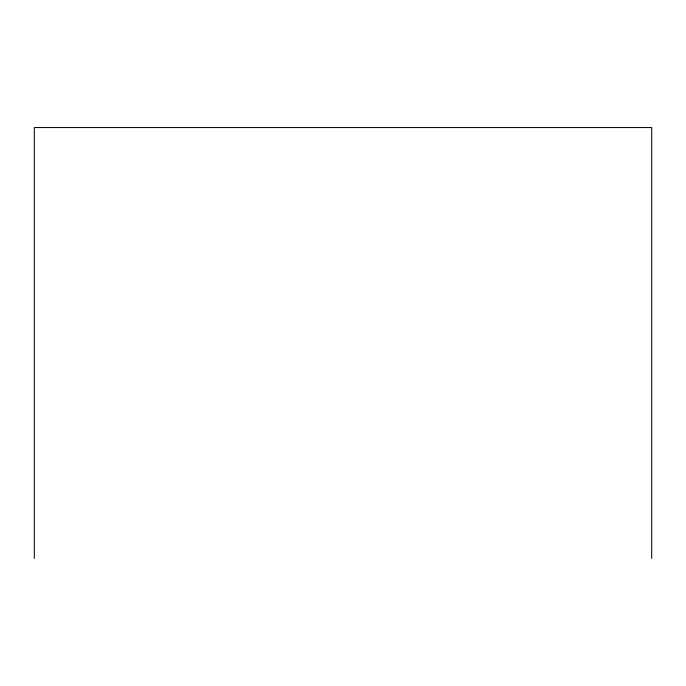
<?xml version="1.0" encoding="UTF-8"?>
<svg xmlns="http://www.w3.org/2000/svg" width="686" height="686" viewBox="0 0 686 686"><rect width="100%" height="100%" fill="white"/><g stroke="black" fill="none" stroke-linecap="round" stroke-linejoin="round"><path stroke-width="1.03" d="M651.7 558.447L651.7 127.553L34.3 127.553L34.3 558.447"/></g></svg>
